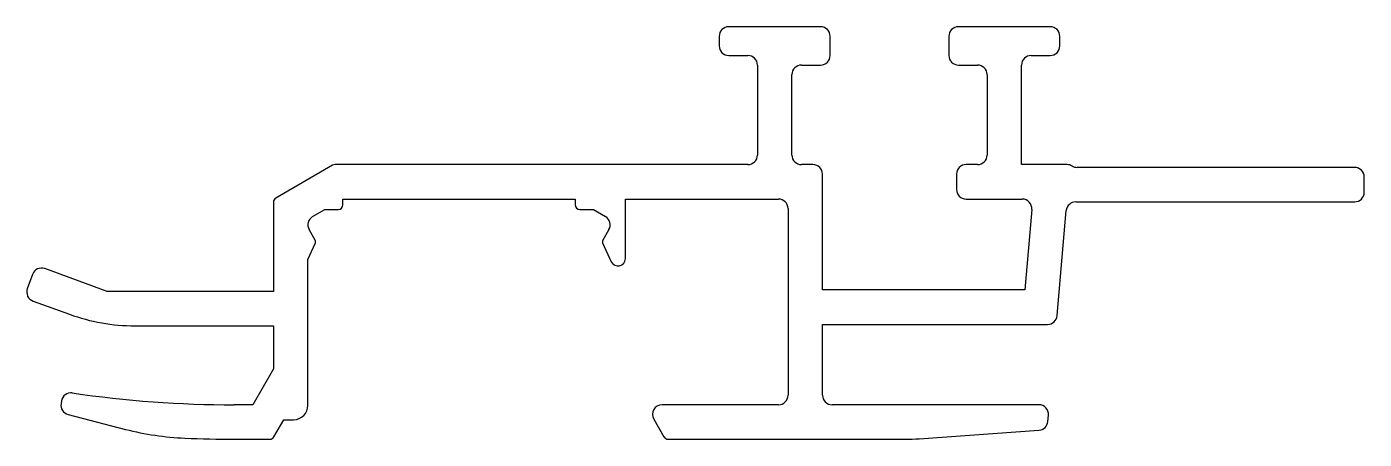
# Model space of a CAD drawing. Extents: x 2490.5 to 2560.4, y 1710.4 to 1731.9.
import ezdxf

# ---------------------------------------------------------------- set-up
doc = ezdxf.new("R2010")
doc.units = 0
doc.layers.get('0').update_dxf_attribs({"linetype": 'CONTINUOUS'})

msp = doc.modelspace()

# ---------------------------------------------------------------- linework, layer by layer
for p, q in [((2532.032, 1731.905), (2527.232, 1731.905)), ((2544.032, 1731.905), (2539.232, 1731.905)), ((2526.732, 1731.405), (2526.732, 1730.905)), ((2532.532, 1730.405), (2532.532, 1731.405)), ((2538.732, 1731.405), (2538.732, 1730.405)), ((2544.532, 1730.905), (2544.532, 1731.405)), ((2527.232, 1730.405), (2528.232, 1730.405)), ((2528.732, 1729.905), (2528.732, 1725.205)), ((2531.032, 1729.905), (2532.032, 1729.905)), ((2539.232, 1729.905), (2540.232, 1729.905)), ((2542.532, 1724.705), (2542.532, 1729.905)), ((2543.032, 1730.405), (2544.032, 1730.405)), ((2530.532, 1725.205), (2530.532, 1729.405)), ((2540.732, 1729.405), (2540.732, 1725.205)), ((2506.533, 1724.672), (2503.563, 1722.957)), ((2528.232, 1724.705), (2506.658, 1724.705)), ((2531.632, 1724.705), (2531.032, 1724.705)), ((2532.132, 1718.159), (2532.132, 1724.205)), ((2539.132, 1724.205), (2539.132, 1723.405)), ((2540.232, 1724.705), (2539.632, 1724.705)), ((2544.912, 1724.705), (2542.532, 1724.705)), ((2559.94, 1724.559), (2545.432, 1724.559)), ((2560.44, 1723.259), (2560.44, 1724.059)), ((2507.074, 1722.605), (2507.074, 1722.905)), ((2507.074, 1722.905), (2519.203, 1722.905)), ((2519.203, 1722.905), (2519.203, 1722.605)), ((2521.832, 1719.793), (2521.832, 1722.905)), ((2521.832, 1722.905), (2529.832, 1722.905)), ((2539.632, 1722.905), (2542.569, 1722.905)), ((2503.438, 1722.741), (2503.439, 1718.083)), ((2505.488, 1721.99), (2506.121, 1722.355)), ((2506.121, 1722.355), (2506.824, 1722.355)), ((2519.453, 1722.355), (2520.156, 1722.355)), ((2520.156, 1722.355), (2520.788, 1721.99)), ((2530.332, 1722.405), (2530.332, 1712.659)), ((2543.067, 1722.362), (2542.699, 1718.159)), ((2544.389, 1716.815), (2544.869, 1722.303)), ((2545.367, 1722.759), (2559.94, 1722.759)), ((2505.645, 1720.719), (2505.305, 1721.307)), ((2505.645, 1720.619), (2505.645, 1720.719)), ((2520.972, 1721.307), (2520.632, 1720.719)), ((2520.632, 1720.719), (2520.632, 1720.619)), ((2505.239, 1719.746), (2505.645, 1720.619)), ((2520.632, 1720.619), (2521.093, 1719.629)), ((2505.239, 1712.126), (2505.239, 1719.746)), ((2490.853, 1718.971), (2490.579, 1718.22)), ((2494.756, 1718.083), (2491.494, 1719.27)), ((2503.439, 1718.083), (2494.756, 1718.083)), ((2542.699, 1718.159), (2532.132, 1718.159)), ((2490.878, 1717.579), (2492.782, 1716.886)), ((2496.202, 1716.283), (2503.439, 1716.283)), ((2503.439, 1716.283), (2503.439, 1714.034)), ((2532.132, 1712.659), (2532.132, 1716.359)), ((2532.132, 1716.359), (2543.891, 1716.359)), ((2503.439, 1714.034), (2502.356, 1712.159)), ((2492.362, 1712.36), (2492.339, 1712.213)), ((2492.708, 1711.652), (2495.713, 1710.876)), ((2502.356, 1712.159), (2501.395, 1712.159)), ((2529.832, 1712.159), (2523.747, 1712.159)), ((2543.436, 1712.159), (2532.632, 1712.159)), ((2503.467, 1710.484), (2503.982, 1711.376)), ((2503.982, 1711.376), (2504.489, 1711.376)), ((2523.314, 1711.409), (2523.848, 1710.484)), ((2543.905, 1711.282), (2543.934, 1711.615)), ((2501.395, 1710.359), (2503.251, 1710.359)), ((2524.065, 1710.359), (2536.471, 1710.359)), ((2537.176, 1710.384), (2543.442, 1710.827))]:
    msp.add_line(p, q)
for centre, radius, start, end in [((2527.232, 1731.405), 0.5, 90, 180), ((2532.032, 1731.405), 0.5, 0, 90), ((2539.232, 1731.405), 0.5, 90, 180), ((2544.032, 1731.405), 0.5, 0, 90), ((2527.232, 1730.905), 0.5, 180, 270), ((2544.032, 1730.905), 0.5, 270, 360), ((2528.232, 1729.905), 0.5, 0, 90), ((2531.032, 1729.405), 0.5, 90, 180), ((2532.032, 1730.405), 0.5, 270, 360), ((2539.232, 1730.405), 0.5, 180, 270), ((2540.232, 1729.405), 0.5, 0, 90), ((2543.032, 1729.905), 0.5, 90, 180), ((2528.232, 1725.205), 0.5, 270, 360), ((2531.032, 1725.205), 0.5, 180, 270), ((2540.232, 1725.205), 0.5, 270, 360), ((2506.658, 1724.455), 0.25, 90, 120.00059), ((2531.632, 1724.205), 0.5, 0.00059, 90), ((2539.632, 1724.205), 0.5, 90, 180.00059), ((2544.912, 1724.205), 0.5, 58.61607, 90), ((2545.432, 1725.059), 0.5, 238.61607, 270.00061), ((2559.94, 1724.059), 0.5, 0, 90.00061), ((2503.688, 1722.741), 0.25, 120.00059, 180.00059), ((2529.832, 1722.405), 0.5, 0.00059, 90), ((2539.632, 1723.405), 0.5, 180.00059, 270), ((2542.569, 1722.405), 0.5, 355.00059, 90), ((2559.94, 1723.259), 0.5, 270.00059, 360), ((2506.824, 1722.605), 0.25, 270, 0), ((2519.453, 1722.605), 0.25, 180, 270), ((2545.367, 1722.259), 0.5, 90.00059, 175.00059), ((2505.738, 1721.557), 0.5, 120.00059, 210.00059), ((2520.538, 1721.557), 0.5, 330.00059, 60.00059), ((2521.444, 1719.793), 0.387, 205.00059, 0.00059), ((2491.323, 1718.8), 0.5, 70.00059, 160.00059), ((2491.049, 1718.049), 0.5, 160.00059, 250.00059), ((2496.202, 1726.283), 10, 250.00059, 270.00059), ((2543.891, 1716.859), 0.5, 270.00059, 355.00059), ((2492.856, 1712.283), 0.5, 81.63616, 171.14811), ((2501.394, 1770.359), 58.2, 261.63616, 270.00059), ((2529.832, 1712.659), 0.5, 270.00059, 0.00059), ((2532.632, 1712.659), 0.5, 180.00059, 270.00059), ((2492.833, 1712.136), 0.5, 171.14811, 255.52723), ((2504.489, 1712.126), 0.75, 270.00059, 0.00059), ((2523.747, 1711.659), 0.5, 90.00059, 210.00059), ((2543.436, 1711.659), 0.5, 355.00059, 90.00059), ((2543.407, 1711.326), 0.5, 274.04561, 355.00059), ((2499.461, 1725.4), 15, 255.52723, 267.53806), ((2501.394, 1770.359), 60, 267.53806, 270.00059), ((2503.251, 1710.609), 0.25, 270.00059, 330.00059), ((2524.065, 1710.609), 0.25, 210.00059, 270.00059), ((2536.471, 1720.359), 10, 270.00059, 274.04561)]:
    msp.add_arc(centre, radius, start, end)

doc.saveas('drawing.dxf')
